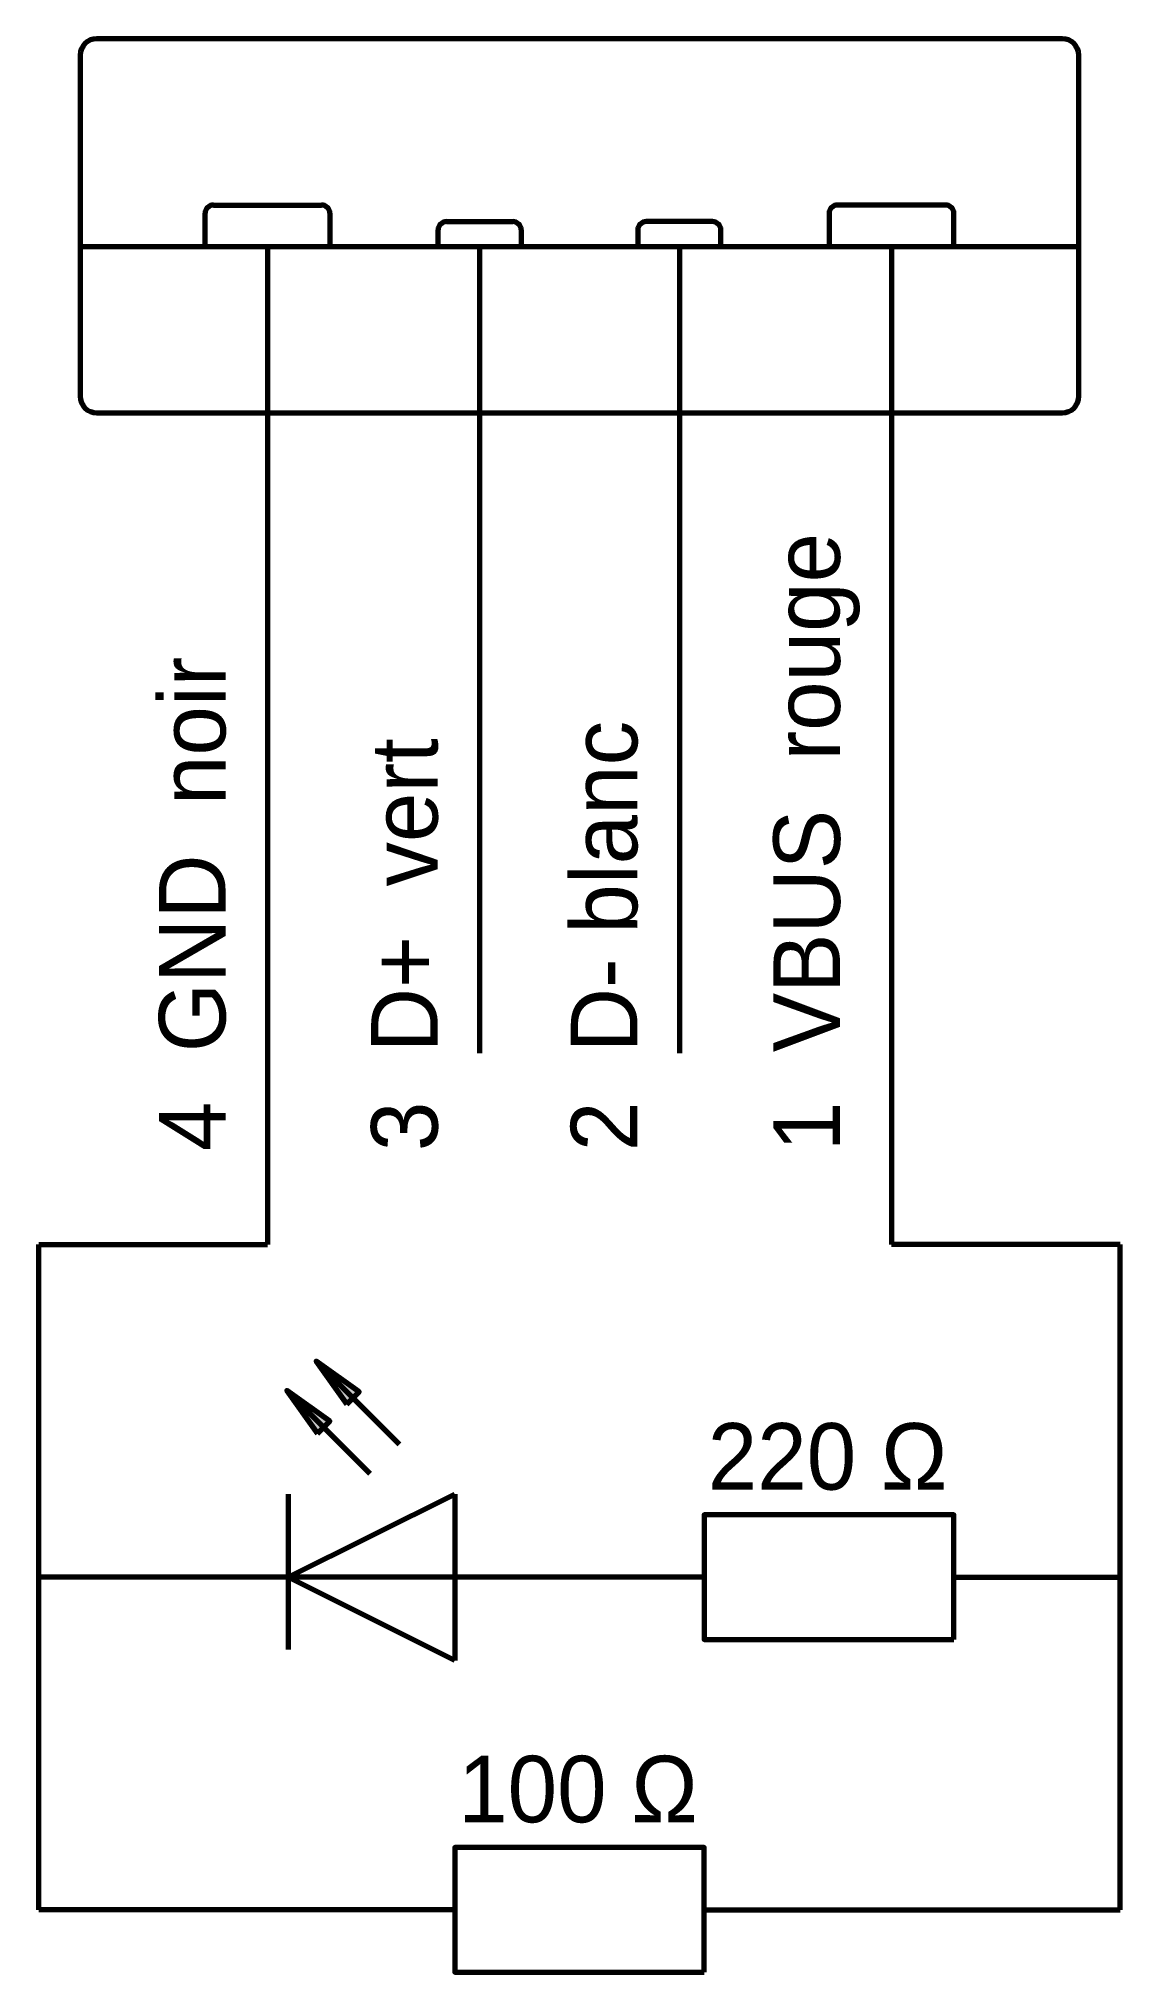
# Model space of a CAD drawing. Header units: millimetres. Extents: x 0 to 13, y -0.8 to 22.5.
import ezdxf

# ---------------------------------------------------------------- set-up
doc = ezdxf.new("R2010")
doc.units = ezdxf.units.MM
doc.layers.get('0').update_dxf_attribs({"lineweight": 70})
doc.layers.add('labels', color=1, linetype='Continuous', lineweight=35)
doc.styles.get("Standard").update_dxf_attribs({"font": 'arial.ttf'})

msp = doc.modelspace()

# ---------------------------------------------------------------- hatches: boundary and pattern name
for points in [[(3.705, 6.082), (3.852, 6.229), (3.337, 6.598)], [(3.351, 5.728), (3.499, 5.876), (2.983, 6.244)]]:
    msp.add_hatch(color=256).paths.add_polyline_path(points)

# ---------------------------------------------------------------- linework, layer by layer
for p, q in [((12.3, 22.5), (0.7, 22.5)), ((0.5, 22.3), (0.5, 18.2)), ((12.5, 18.2), (12.5, 22.3)), ((2.1, 20.5), (3.4, 20.5)), ((10.9, 20.5), (9.6, 20.5)), ((2, 20), (2, 20.4)), ((3.5, 20.4), (3.5, 20)), ((4.9, 20.3), (5.7, 20.3)), ((8.1, 20.3), (7.3, 20.3)), ((9.5, 20.4), (9.5, 20)), ((11, 20), (11, 20.4)), ((0.5, 20), (12.5, 20)), ((2.75, 20), (2.75, 8)), ((4.8, 20), (4.8, 20.2)), ((5.3, 20), (5.3, 10.3)), ((5.8, 20.2), (5.8, 20)), ((7.2, 20.2), (7.2, 20)), ((7.7, 20), (7.7, 10.3)), ((8.2, 20), (8.2, 20.2)), ((10.25, 20), (10.25, 8)), ((0.7, 18), (12.3, 18)), ((0, 0), (0, 8)), ((0, 8), (2.75, 8)), ((13, 8), (10.25, 8)), ((13, 0), (13, 8)), ((4.337, 5.598), (3.337, 6.598)), ((3.983, 5.244), (2.983, 6.244)), ((3, 5), (3, 3.131)), ((3, 4), (5, 5)), ((5, 5), (5, 3)), ((3, 4), (0, 4)), ((5, 3), (3, 4)), ((5, 4), (3, 4)), ((8, 4), (5, 4)), ((11, 4), (13, 4)), ((5, 0), (0, 0)), ((8, 0), (13, 0))]:
    msp.add_line(p, q)
for points in [[(3.705, 6.082), (3.852, 6.229), (3.337, 6.598), (3.705, 6.082)], [(3.351, 5.728), (3.499, 5.876), (2.983, 6.244), (3.351, 5.728)]]:
    msp.add_lwpolyline(points)
for points in [[(11, 3.25), (11, 4.75), (8, 4.75), (8, 3.25)], [(8, -0.75), (8, 0.75), (5, 0.75), (5, -0.75)]]:
    msp.add_lwpolyline(points, close=True)
for centre, radius, start, end in [((0.7, 22.3), 0.2, 90, 180), ((12.3, 22.3), 0.2, 0, 90), ((2.1, 20.4), 0.1, 90, 180), ((3.4, 20.4), 0.1, 0, 90), ((9.6, 20.4), 0.1, 90, 180), ((10.9, 20.4), 0.1, 0, 90), ((4.9, 20.2), 0.1, 90, 180), ((5.7, 20.2), 0.1, 0, 90), ((7.3, 20.2), 0.1, 90, 180), ((8.1, 20.2), 0.1, 0, 90), ((0.7, 18.2), 0.2, 180, 270), ((12.3, 18.2), 0.2, 270, 0)]:
    msp.add_arc(centre, radius, start, end)

# ---------------------------------------------------------------- texts
at = {"layer": 'labels', "color": 7, "char_height": 0.8, "width": 10, "attachment_point": 4, "rotation": 90}
for s, insert in [('{\\FFC-Iso8.shx|c0;1  VBUS  rouge}', (9.351, 9.124)), ('{\\FFC-Iso8.shx|c0;4  GND  noir}', (1.851, 9.124)), ('{\\FFC-Iso8.shx|c0;2  D- blanc}', (6.801, 9.124)), ('{\\FFC-Iso8.shx|c0;3  D+  vert}', (4.401, 9.124))]:
    msp.add_mtext(s, dxfattribs=dict(at, insert=insert))
at = {"layer": 'labels', "color": 7, "char_height": 0.8, "width": 10, "attachment_point": 4}
for s, insert in [('{\\FFC-Iso8.shx|c0;220 \\f.Helvetica Neue DeskInterface|b0|i0|c0|p0;Ω\\FFC-Iso8.shx|c0; }', (8.041, 5.448)), ('{\\FFC-Iso8.shx|c0;100 \\f.Helvetica Neue DeskInterface|b0|i0|c0|p0;Ω\\FFC-Iso8.shx|c0; }', (5.041, 1.448))]:
    msp.add_mtext(s, dxfattribs=dict(at, insert=insert))

doc.saveas('drawing.dxf')
